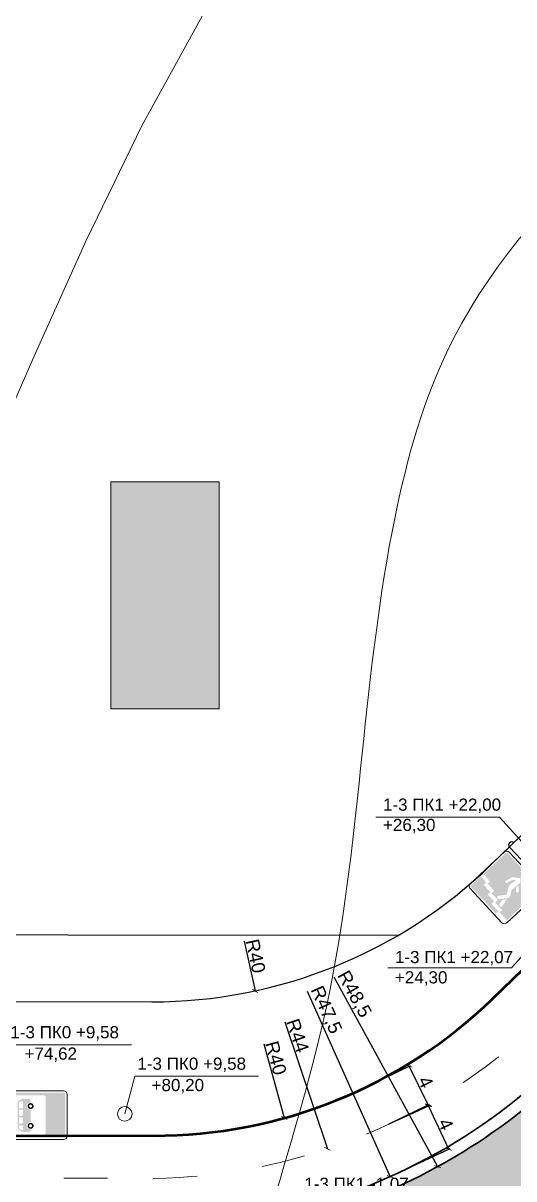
# Model space of a CAD drawing. Header units: millimetres. Extents: x -2123 to 34701, y -1286 to 835.
# Drawn here: x 1657.2 to 1697.5, y 33.5 to 128.4 of the extents above; entities that cross this region are included whole.
import ezdxf

# ---------------------------------------------------------------- set-up
doc = ezdxf.new("R2010")
doc.units = ezdxf.units.MM
doc.linetypes.add('ACAD_ISO03W100', pattern=[30, 12, -18])
doc.layers.get('0').update_dxf_attribs({"lineweight": 15})
for name, color, linetype, lineweight in [('вертикалка', 6, 'Continuous', 15), ('Горизонталі', 7, 'Continuous', 18), ('Дор. Розм.', 7, 'Continuous', 50), ('дорога', 126, 'Continuous', 25), ('поздовжній профіль', 250, 'Continuous', 15), ('Позначки Наталії Симочко_Ном._пера__7', 7, 'Continuous', 18), ('Інж. мережі', 205, 'Continuous', 18)]:
    doc.layers.add(name, color=color, linetype=linetype, lineweight=lineweight)
doc.layers.add('Озелення', color=7, linetype='Continuous', lineweight=15, true_color=0x2bad00)
doc.layers.add('Осі', color=164, linetype='Continuous')
doc.styles.get("Standard").update_dxf_attribs({"font": 'arial.ttf'})
doc.styles.add('СГЕНЕРИР_СТИЛЬ_1', font='arial.ttf')
doc.dimstyles.new('Переход', dxfattribs={"dimscale": 0.1, "dimtxt": 11, "dimasz": 4, "dimexe": 1.25, "dimexo": 0.625, "dimgap": 0.9, "dimtad": 1, "dimtxsty": 'Standard', "dimblk": 'ARCHTICK', "dimcen": 2.5, "dimadec": 0, "dimazin": 0, "dimtfac": 1, "dimtmove": 0, "dimatfit": 3, "dimldrblk": 'ARCHTICK', "dimfxl": 1, "dimarcsym": 0})
pattern_1 = [(90, (0, 0), (-1.796051224, 1.796051224), [0.4762500000000001, -3.115852448]), (45, (0, 0), (-1.79605122421383, 1.796051224213831), [0.4762500000000001, -2.06375]), (135, (0, 0), (-1.796051224213831, -1.79605122421383), [0.4762500000000001, -2.06375])]

# ---------------------------------------------------------------- blocks, each defined once
blk = doc.blocks.new('5-12')
h = blk.add_hatch(color=5)
h.paths.add_polyline_path([(0.5, 4.894950576990964, 0.4142135623730951), (0.2456631019273345, 4.640613678918299), (0.2456631019273345, -4.640613678918214, 0.4142135623730992), (0.5, -4.894950576990879), (6.499983898906009, -4.894950576990879, 0.4142135623730951), (6.754320796978674, -4.640613678918214), (6.754320796978674, 4.640613678918299, 0.4142135623730951), (6.499983898906009, 4.894950576990964)])
h.paths.add_polyline_path([(6.043735096034367, 3.609366697873412, -0.4142135623730395), (6.343735096034322, 3.3093666978734), (6.343735096034322, -1.778120723146855, -0.4142135623731091), (6.043735096034367, -2.078120723146867), (0.956248490522455, -2.078120723146867, -0.4142135623731131), (0.6562484905224438, -1.778120723146855), (0.6562484905224438, 3.309366697873429, -0.4142135623730673), (0.956248490522455, 3.609366697873412)], flags=16)
h = blk.add_hatch(color=7)
edge = h.paths.add_edge_path()
edge.add_arc((5.706236414701892, 1.181402915469988), 0.2, 0, 31.08905083365866)
edge.add_line((5.877509570295671, 1.28467685299995), (5.508920341347048, 1.895958284402581))
edge.add_arc((5.337647185753382, 1.792684346872619), 0.2, 31.08905083365881, 89.99999999999994)
edge.add_line((5.337647185753382, 1.992684346872607), (1.700036091874437, 1.992684346872607))
edge.add_arc((1.70003609187438, 1.692684346872624), 0.3, 90, 146.6948263805524)
edge.add_line((1.449308756969628, 1.857413832792929), (1.143020149299331, 1.391225731228587))
edge.add_arc((1.393747484204027, 1.226496245308254), 0.3, 146.6948263805526, 180)
edge.add_line((1.093747484204072, 1.226496245308254), (1.093747484204072, 0.3093742452612389))
edge.add_arc((1.293747484204061, 0.3093742452612389), 0.2, 180, 270)
edge.add_line((1.293747484204061, 0.1093742452612503), (1.432683529333473, 0.1093742452612503))
edge.add_arc((1.968745471567274, 0.1093742452612503), 0.5360619422338488, 0, 180, ccw=False)
edge.add_line((2.504807413801188, 0.1093742452612503), (4.276426988264006, 0.1093742452612503))
edge.add_arc((4.812488930497863, 0.1093742452612503), 0.5360619422338488, 0, 180, ccw=False)
edge.add_line((5.348550872731778, 0.1093742452612503), (5.706236414702004, 0.1093742452612503))
edge.add_arc((5.706236414701892, 0.3093742452612389), 0.2, 270, 360)
edge.add_line((5.906236414701937, 0.3093742452612389), (5.906236414701937, 1.181402915469988))
edge = h.paths.add_edge_path(flags=16)
edge.add_arc((5.262242449081611, 1.704748230365339), 0.1, 0, 89.99999999999979)
edge.add_line((5.262242449081611, 1.804748230365362), (4.572305846220899, 1.804748230365362))
edge.add_arc((4.572305846220899, 1.704748230365339), 0.1, 90, 180)
edge.add_line((4.472305846220876, 1.704748230365339), (4.472305846220876, 1.325153521316735))
edge.add_arc((4.572305846220899, 1.325153521316735), 0.1, 179.9999999999996, 270)
edge.add_line((4.572305846220899, 1.225153521316713), (5.436357166525738, 1.225153521316713))
edge.add_arc((5.436357166525738, 1.325153521316735), 0.1, 270, 360)
edge.add_line((5.53635716652576, 1.325153521316735), (5.362242449081577, 1.704748230365339))
edge = h.paths.add_edge_path(flags=16)
edge.add_arc((4.198191128776728, 1.325153521316735), 0.1, 270, 360)
edge.add_line((4.29819112877675, 1.325153521316735), (4.29819112877675, 1.704748230365339))
edge.add_arc((4.198191128776728, 1.704748230365339), 0.1, 0, 89.99999999999979)
edge.add_line((4.198191128776728, 1.804748230365362), (3.508254525916015, 1.804748230365362))
edge.add_arc((3.508254525916015, 1.704748230365339), 0.1, 90, 180)
edge.add_line((3.408254525915992, 1.704748230365339), (3.408254525915992, 1.325153521316735))
edge.add_arc((3.508254525916015, 1.325153521316735), 0.1, 179.9999999999996, 270)
edge.add_line((3.508254525916015, 1.225153521316713), (4.198191128776728, 1.225153521316713))
edge = h.paths.add_edge_path(flags=16)
edge.add_arc((3.085774317182938, 1.704748230365339), 0.1, 0, 89.99999999999979)
edge.add_line((3.085774317182938, 1.804748230365362), (2.395837714322226, 1.804748230365362))
edge.add_arc((2.39583771432234, 1.704748230365339), 0.1, 90, 180)
edge.add_line((2.295837714322317, 1.704748230365339), (2.295837714322317, 1.325153521316735))
edge.add_arc((2.39583771432234, 1.325153521316735), 0.1, 179.9999999999996, 270)
edge.add_line((2.39583771432234, 1.225153521316713), (3.085774317183052, 1.225153521316713))
edge.add_arc((3.085774317182938, 1.325153521316735), 0.1, 270, 360)
edge.add_line((3.185774317182962, 1.325153521316735), (3.185774317182962, 1.704748230365339))
edge = h.paths.add_edge_path(flags=16)
edge.add_arc((1.963686509721526, 1.325153521316735), 0.1, 270, 360)
edge.add_line((2.063686509721435, 1.325153521316735), (2.063686509721435, 1.704748230365339))
edge.add_arc((1.963686509721526, 1.704748230365339), 0.1, 0, 89.99999999999979)
edge.add_line((1.963686509721526, 1.804748230365362), (1.664695373440338, 1.804748230365362))
edge.add_arc((1.664695373440281, 1.704748230365339), 0.1, 90, 146.6948263805523)
edge.add_line((1.581119595138659, 1.75965805900546), (1.331723408227446, 1.380063349956856))
edge.add_arc((1.415299186529068, 1.325153521316735), 0.1, 146.6948263805524, 270)
edge.add_line((1.415299186529068, 1.225153521316741), (1.963686509721469, 1.225153521316741))
h = blk.add_hatch(color=7)
h.paths.add_polyline_path([(2.398548429518598, 0.1093742452612503, 1.000000115195436), (1.538942513616063, 0.1093742452612503, 1.000000115195436)])
h.paths.add_polyline_path([(1.741801073171586, 0.1093742452612503, -1), (2.195689869963018, 0.1093742452612503, -1)], flags=16)
h = blk.add_hatch(color=7)
h.paths.add_polyline_path([(5.242291888449074, 0.1093742452612503, 1.000000115195436), (4.382685972546653, 0.1093742452612503, 1.000000115195436)])
h.paths.add_polyline_path([(4.585544532102119, 0.1093742452612503, -1), (5.039433328893608, 0.1093742452612503, -1)], flags=16)
at = {"color": 5}
for p, q in [((6.499983898905952, 5.140613678918272), (0.5, 5.140613678918272)), ((0, 4.640613678918243), (0, -4.640613678918214)), ((6.999983898905952, -4.640613678918214), (6.999983898905952, 4.640613678918243)), ((0.5, -5.140613678918214), (6.499983898905952, -5.140613678918214))]:
    blk.add_line(p, q, dxfattribs=at)
for centre, start, end in [((0.5, 4.640613678918243), 90, 180), ((6.499983898905952, 4.640613678918243), 0, 90), ((0.5, -4.640613678918214), 180, 270), ((6.499983898905952, -4.640613678918214), 270, 0)]:
    blk.add_arc(centre, 0.5, start, end, dxfattribs=at)
blk = doc.blocks.new('5-17-1')
h = blk.add_hatch(color=5)
h.paths.add_polyline_path([(6.742321951674852, 3.040969985538652, 0.4142135623730873), (6.531317799336761, 3.2519741378768), (0.4500000000000455, 3.2519741378768, 0.4142135623730951), (0.2389958476618403, 3.040969985538652), (0.2389958476618403, -0.9311537544786574), (1.55422501593523, -0.9311537544786574), (1.55422501593523, -1.374509905309707), (2.786885955165416, -1.374509905309707), (2.786885955165416, -1.842089622484252), (4.019492969852194, -1.842089622484252), (4.019492969852194, -2.33430419652916), (5.350781883082163, -2.33430419652916), (5.350781883082163, -2.777273185003025), (6.742321951674852, -2.777273185003025)])
h.paths.add_polyline_path([(4.432734751254316, 2.35677256061956), (4.39615894382473, 2.225331986145931), (4.34495189118877, 2.159611698908918), (4.26448695931208, 2.137704248751049), (4.116259306998358, 2.195289141072805), (3.933380269849862, 2.275615082827187), (3.869475616945805, 2.342166906102193), (3.803637319104153, 2.488213135093587), (3.796324002085952, 2.590444463769017), (3.796324002085952, 2.656166814242908), (3.847526443551146, 2.75109634727795), (3.891420179169017, 2.809512775637813), (3.993829673269488, 2.853327675953607), (4.10355709555813, 2.860629471593767), (4.227911151882494, 2.816816634514963), (4.381527698618356, 2.663468609883409), (4.425421434236681, 2.53932983104994)], flags=16)
h.paths.add_polyline_path([(4.339791990972572, 1.911299066213757), (4.348470214571078, 1.864502788474737), (4.268126146266353, 0.4569470357712931, 0.1638511857774983), (4.318793470528931, 0.272291462378405), (4.714405672859356, -0.315239110366349, -0.3171317593734832), (4.705698922542865, -0.7185574036598723), (4.028840726957469, -1.642814150433935, -0.9004013949800036), (3.638167608579919, -1.441165853932375), (4.258868155078857, -0.5782736109231906, 0.312757229480403), (4.260420745881106, -0.4643281442135958), (3.660045845387799, 0.4272990782797593, -0.1845377866839044), (3.611715295146154, 0.6359266727112641), (3.749816371702422, 1.635243004536391), (3.408625976737198, 1.370248182363468), (3.374592853643889, 1.326245603471193), (3.358374803114088, 1.292725713004131), (3.164046683769242, 0.5329592482487442), (3.134167514748924, 0.4863427985413864), (3.072740553587664, 0.4470797225163779), (3.025144039848328, 0.4409986943853142), (2.960366292727258, 0.4498578995767844), (2.907515983338612, 0.4845146933363936), (2.880948093381107, 0.5241955857599124), (2.866706920036563, 0.5606918756317896), (2.871547987978715, 0.6303282289546246), (3.113088557470632, 1.572844876045564), (3.823652847561107, 2.172665747685812), (3.864392542296286, 2.188622822419347), (3.900853070454104, 2.192089060530804), (3.947730233632114, 2.176490989029957), (4.306803674488833, 1.947694566381869)], flags=16)
h.paths.add_polyline_path([(5.070952972597069, 0.8616853500479918), (5.094912616495889, 0.7771772269531425), (5.074143902846572, 0.6974516871573542), (5.013451671708481, 0.6336729059100891), (4.931986115750419, 0.6081609807637279), (4.845734164417763, 0.6320780237314239), (4.435027848253071, 0.9887824535586558), (4.454983650755707, 1.391113697851153)], flags=16)
h.paths.add_polyline_path([(4.725958299245007, -0.9184820207979101), (4.980450532256895, -1.996370831961939, -0.8553563221482448), (4.550592557219375, -2.073515355010272), (4.384411698692701, -1.421380616501721)], flags=16)
h.paths.add_polyline_path([(5.128882422697983, -2.78848722335033), (3.797647433999713, -2.78848722335033), (3.797647433999713, -2.320907506175785), (2.564986494781237, -2.320907506175785), (2.564986494781237, -1.853327788998342), (1.307682043189856, -1.853327788998342), (1.307682043189856, -1.387511917379868), (0.2389958476618403, -1.387511917379868), (0.2389958476618403, -3.040969985538538, 0.4142135623730948), (0.4500000000000455, -3.251974137876686), (5.119633126687858, -3.251974137876686)])
at = {"color": 5}
for p, q in [((0, 3.040969985538595), (0, -3.040969985538595)), ((6.531317799336761, 3.49096998553864), (0.4500000000000455, 3.490969985538583)), ((6.981317799336808, -3.040969985538595), (6.981317799336808, 3.040969985538595)), ((0.4500000000000455, -3.490969985538583), (6.531317799336761, -3.490969985538583))]:
    blk.add_line(p, q, dxfattribs=at)
for centre, start, end in [((0.4500000000000455, 3.040969985538595), 90, 180), ((6.531317799336761, 3.040969985538595), 0, 90), ((0.4500000000000455, -3.040969985538595), 180, 269.9999999999999), ((6.531317799336761, -3.040969985538595), 270, 0)]:
    blk.add_arc(centre, 0.45, start, end, dxfattribs=at)
blk = doc.blocks.new('_ArchTick')
at = {"color": 0, "linetype": 'ByBlock', "const_width": 0.15}
blk.add_lwpolyline([(-0.5, -0.5), (0.5, 0.5)], dxfattribs=at)
blk = doc.blocks.new('*D850')
at = {"layer": 'Defpoints', "color": 0, "lineweight": 20, "transparency": 16777216}
for p in [(1667.926582687471, 76.99387701231734), (1678.636402990566, 38.45429023358452)]:
    blk.add_point(p, dxfattribs=at)
at = {"layer": 'вертикалка', "color": 0, "lineweight": -2, "transparency": 16777216}
blk.add_line((1676.940149691997, 44.55830499282513), (1678.636402990566, 38.45429023358452), dxfattribs=at)
at = {"layer": 'вертикалка', "color": 0, "lineweight": -2, "transparency": 16777216, "xscale": 0.4, "yscale": 0.4, "zscale": 0.4, "rotation": 285.5301553531047}
blk.add_blockref('_ArchTick', (1678.636402990566, 38.45429023358452), dxfattribs=at)
at = {"layer": 'вертикалка', "color": 0, "lineweight": 20, "transparency": 16777216, "insert": (1677.943460722451, 43.38162968849616), "char_height": 1.1, "attachment_point": 5, "rotation": 285.5301553531047}
blk.add_mtext('R40', dxfattribs=at)
blk = doc.blocks.new('*D851')
at = {"layer": 'Defpoints', "color": 0, "lineweight": 20, "transparency": 16777216}
for p in [(1667.215190537236, 80.66527553970201), (1682.169793965426, 35.92227479078457)]:
    blk.add_point(p, dxfattribs=at)
at = {"layer": 'вертикалка', "color": 0, "lineweight": -2, "transparency": 16777216}
blk.add_line((1678.684786640831, 46.34914341910286), (1682.169793965426, 35.92227479078457), dxfattribs=at)
at = {"layer": 'вертикалка', "color": 0, "lineweight": -2, "transparency": 16777216, "xscale": 0.4, "yscale": 0.4, "zscale": 0.4, "rotation": 288.4813471853521}
blk.add_blockref('_ArchTick', (1682.169793965426, 35.92227479078457), dxfattribs=at)
at = {"layer": 'вертикалка', "color": 0, "lineweight": 20, "transparency": 16777216, "insert": (1679.736199043695, 45.22235345329449), "char_height": 1.1, "attachment_point": 5, "rotation": 288.4813471853522}
blk.add_mtext('R44', dxfattribs=at)
blk = doc.blocks.new('*D852')
at = {"layer": 'Defpoints', "color": 0, "lineweight": 20, "transparency": 16777216}
for p in [(1667.926582693973, 76.99387702758156), (1687.319147536471, 33.6328527052566)]:
    blk.add_point(p, dxfattribs=at)
at = {"layer": 'вертикалка', "color": 0, "lineweight": -2, "transparency": 16777216}
blk.add_line((1680.500449291617, 48.87919803621321), (1687.319147536471, 33.6328527052566), dxfattribs=at)
at = {"layer": 'вертикалка', "color": 0, "lineweight": -2, "transparency": 16777216, "xscale": 0.4, "yscale": 0.4, "zscale": 0.4, "rotation": 294.0958613730107}
blk.add_blockref('_ArchTick', (1687.319147536471, 33.6328527052566), dxfattribs=at)
at = {"layer": 'вертикалка', "color": 0, "lineweight": 20, "transparency": 16777216, "insert": (1682.020592485341, 47.31432035487489), "char_height": 1.1, "attachment_point": 5, "rotation": 294.0958613730107}
blk.add_mtext('R47,5', dxfattribs=at)
blk = doc.blocks.new('*D853')
at = {"layer": 'Defpoints', "color": 0, "lineweight": 20, "transparency": 16777216}
for p in [(1667.926582693976, 76.99387702758304), (1691.225621951311, 34.45677826465283)]:
    blk.add_point(p, dxfattribs=at)
at = {"layer": 'вертикалка', "color": 0, "lineweight": -2, "transparency": 16777216}
blk.add_line((1682.690845171108, 50.03873590716728), (1691.225621951311, 34.45677826465283), dxfattribs=at)
at = {"layer": 'вертикалка', "color": 0, "lineweight": -2, "transparency": 16777216, "xscale": 0.4, "yscale": 0.4, "zscale": 0.4, "rotation": 298.7110439843419}
blk.add_blockref('_ArchTick', (1691.225621951311, 34.45677826465283), dxfattribs=at)
at = {"layer": 'вертикалка', "color": 0, "lineweight": 20, "transparency": 16777216, "insert": (1684.333948546246, 48.60232893748025), "char_height": 1.1, "attachment_point": 5, "rotation": 298.71104398434187}
blk.add_mtext('R48,5', dxfattribs=at)
blk = doc.blocks.new('*D854')
at = {"layer": 'Defpoints', "color": 0, "lineweight": 20, "transparency": 16777216}
for p in [(1667.789769700265, 87.99403983019943), (1676.234152329034, 48.89554366961977)]:
    blk.add_point(p, dxfattribs=at)
at = {"layer": 'вертикалка', "color": 0, "lineweight": -2, "transparency": 16777216}
blk.add_line((1675.349685837326, 52.99072874713943), (1676.234152329034, 48.89554366961977), dxfattribs=at)
at = {"layer": 'вертикалка', "color": 0, "lineweight": -2, "transparency": 16777216, "xscale": 0.4, "yscale": 0.4, "zscale": 0.4, "rotation": 282.1873835493853}
blk.add_blockref('_ArchTick', (1676.234152329034, 48.89554366961977), dxfattribs=at)
at = {"layer": 'вертикалка', "color": 0, "lineweight": 20, "transparency": 16777216, "insert": (1676.282678708758, 51.75755313210976), "char_height": 1.1, "attachment_point": 5, "rotation": 282.18738354938534}
blk.add_mtext('R40', dxfattribs=at)
blk = doc.blocks.new('столб')
at = {"layer": 'поздовжній профіль', "color": 160}
for points in [[(-500, 0, 0, 0, 0), (-999.927872557193, 0, 350, 0, 0), (-1699.927872557193, 0, 0, 0, 0)], [(500, 0, 0, 0, 0), (999.927872557193, 0, 350, 0, 0), (1699.927872557193, 0, 0, 0, 0)]]:
    blk.add_lwpolyline(points, format="xyseb", dxfattribs=at)
blk.add_circle((0, 0), 500, dxfattribs=at)
blk = doc.blocks.new('*D1102')
at = {"layer": 'Defpoints', "color": 0, "transparency": 16777216}
for p in [(1690.486341629194, 39.46330057640967), (1687.147172189443, 37.90673970031423), (1688.813318096323, 34.33248598505122)]:
    blk.add_point(p, dxfattribs=at)
at = {"layer": 'Інж. мережі', "color": 0, "lineweight": -2, "transparency": 16777216}
for p, q in [((1687.20381980067, 37.93314610374807), (1690.599636851647, 39.51611338327712)), ((1692.152487536073, 35.88904686114665), (1690.486341629194, 39.46330057640967)), ((1688.869965707549, 34.35889238848506), (1692.265782758527, 35.9418596680141))]:
    blk.add_line(p, q, dxfattribs=at)
at = {"layer": 'Інж. мережі', "color": 0, "lineweight": -2, "transparency": 16777216, "xscale": 0.4, "yscale": 0.4, "zscale": 0.4}
for p, rotation in [((1690.486341629194, 39.46330057640967), 114.9926790397832), ((1692.152487536073, 35.88904686114665), 294.9926790397832)]:
    blk.add_blockref('_ArchTick', p, dxfattribs=dict(at, rotation=rotation))
at = {"layer": 'Інж. мережі', "color": 0, "transparency": 16777216, "insert": (1691.899486121595, 37.94657528994026), "char_height": 1.1, "attachment_point": 5, "rotation": 294.9926790397832}
blk.add_mtext('4', dxfattribs=at)
blk = doc.blocks.new('*D1103')
at = {"layer": 'Defpoints', "color": 0, "transparency": 16777216}
for p in [(1688.882791144544, 42.72429306437573), (1685.57745158493, 41.09893548618174), (1687.147172189443, 37.90673970031435)]:
    blk.add_point(p, dxfattribs=at)
at = {"layer": 'Інж. мережі', "color": 0, "lineweight": -2, "transparency": 16777216}
for p, q in [((1685.633537431064, 41.12651496883404), (1688.994962836813, 42.77945202968033)), ((1690.452511749057, 39.53209727850833), (1688.882791144544, 42.72429306437573)), ((1687.203258035578, 37.93431918296665), (1690.564683441326, 39.58725624381293))]:
    blk.add_line(p, q, dxfattribs=at)
at = {"layer": 'Інж. мережі', "color": 0, "lineweight": -2, "transparency": 16777216, "xscale": 0.4, "yscale": 0.4, "zscale": 0.4}
for p, rotation in [((1688.882791144544, 42.72429306437573), 116.1850502143895), ((1690.452511749057, 39.53209727850833), 296.1850502143895)]:
    blk.add_blockref('_ArchTick', p, dxfattribs=dict(at, rotation=rotation))
at = {"layer": 'Інж. мережі', "color": 0, "transparency": 16777216, "insert": (1690.241970511219, 41.41060907380131), "char_height": 1.1, "attachment_point": 5, "rotation": 296.18505021438955}
blk.add_mtext('4', dxfattribs=at)

msp = doc.modelspace()

# ---------------------------------------------------------------- hatches: boundary and pattern name
at = {"layer": 'Озелення', "lineweight": 20}
h = msp.add_hatch(dxfattribs=at)
h.set_pattern_fill('GRASS', color=0, scale=0.1)
h.set_pattern_definition(pattern_1)
h.paths.add_polyline_path([(1756.897216140887, 119.655692421803), (1756.893337617074, 119.7047052049948, -0.1757645795994529), (1748.024904132563, 87.48546887727417, 0.6572729925344803), (1748.978836673935, 85.91680125173589, -0.001482478289412836), (1749.313833672033, 85.96248922181717), (1749.340561067209, 86.89286598105623, -0.985742324745355), (1748.340767256861, 86.90722380603711, -1.014463896798109), (1749.340561067209, 86.89286598105623), (1749.408760735868, 89.26688658020728, -1), (1749.908554546215, 89.25252875523383), (1749.815898340162, 86.02717962766131, -0.004228276941783014), (1750.773799236175, 86.13806614940492), (1750.189895311413, 86.80004267758146, -0.4142135623730637), (1750.214970217509, 87.20018733777856), (1753.088481191645, 89.73480037045566, -0.4142135623730865), (1753.488625851843, 89.70972546435961), (1756.022979598074, 86.83650844533202, -0.3843282112113813), (1756.018790455957, 86.45679374001517, -0.003695114596083283), (1756.861477178952, 86.46286630521092), (1759.485003827928, 86.45988073885486)])
h.paths.add_polyline_path([(1700.621628885383, 38.81902396214475, 0.01592868445971345), (1700.630078022225, 38.88215969431673), (1699.96663432449, 39.34087778347627, -0.2462679119835338), (1700.182276243275, 38.9296108608487, -1), (1699.182276243275, 38.9296108608487, -0.6047913781370197), (1699.96663432449, 39.34087778347627), (1699.189374392166, 39.87829066742325, 0.05835682708500824), (1698.994614367056, 39.75106014375189, -0.1147066912505186), (1679.38073827091, 29.86583525305679, 0.1658264979886013), (1678.836231566766, 29.51906045869492), (1687.000371888717, 29.51286304394037), (1686.991461205248, 31.09320133300857, -1), (1687.491453257363, 31.09602052112528), (1687.500381976856, 29.51248348531259), (1699.848526202968, 29.50310998507859, -0.04106887936483984)])
h.paths.add_polyline_path([(1699.848526202968, 29.50310998507859), (1687.500381976856, 29.51248348531259), (1687.504844400882, 28.72105827357056, -1.002823184483385), (1688.504836452998, 28.72387746167988, -0.9971847634487635), (1687.504844400882, 28.72105827357056), (1687.518235544402, 26.34609602602353, -1), (1687.018243492287, 26.3432768379068), (1687.000371888717, 29.51286304394038), (1678.836231566766, 29.51906045869492, 0.04468448167631756), (1678.737618981388, 29.3704145464817), (1678.740165608276, 28.91876210091588, -1.002823184483385), (1679.740157660392, 28.9215812890252, -0.9971847634487635), (1678.740165608276, 28.91876210091588), (1678.743045824642, 28.40794649177828, 0.1864302995027436), (1679.29681143509, 27.94673759905911, -0.09209973847157601), (1694.763511203982, 19.30523017987117), (1697.890034569954, 16.70797342007103, -0.4878743602003563), (1698.149957067937, 17.00417620276831), (1701.267067172034, 16.82550518560953, -0.0561267853096608)])
h.paths.add_polyline_path([(1768.621192083501, -30.73798149330341), (1767.450640094536, -30.34110062337489), (1761.097285051088, -27.54197443590547), (1756.840537267661, -27.53712939040685, -0.009463268208106146), (1754.683497431407, -27.49599854588591, 0.02596084659762726), (1754.579734035862, -27.49744283706765), (1754.19699470677, -28.27430228765463, -0.7938106273654079), (1755.145514719689, -28.49527694233529, -1), (1754.145514719689, -28.49527694233529, -0.1149448941204122), (1754.19699470677, -28.27430228765463), (1753.814255377678, -29.05116173824182, 0.06675311254736752), (1753.99008426287, -29.25053247278407, -0.1068398715262669), (1766.697212617695, -46.05284010888613), (1769.842601897027, -46.40607140675593)])
h.paths.add_polyline_path([(1768.372692104243, -27.55025533014381), (1761.097285051088, -27.5419744359055), (1767.450640094537, -30.34110062337534), (1768.621192083501, -30.73798149330345)], flags=17)
h.paths.add_polyline_path([(1679.697710111562, 26.32866459007232), (1685.887341762312, 26.32866459007232), (1685.887341762312, 30.45008341681174), (1679.697710111562, 30.45008341681174)], flags=9)
at = {"layer": 'Озелення', "lineweight": 20, "true_color": 0xffffff}
h = msp.add_hatch(color=7, dxfattribs=at)
h.dxf.hatch_style = 1
h.paths.add_polyline_path([(1664.396859908622, 90.73045331977482), (1673.288201796968, 90.73045331977482), (1673.288201796968, 72.0619153935113), (1664.396859908622, 72.0619153935113)])
at = {"layer": 'Озелення', "lineweight": 20}
h = msp.add_hatch(dxfattribs=at)
h.set_pattern_fill('GRASS', color=0, scale=0.1)
h.set_pattern_definition(pattern_1)
h.paths.add_polyline_path([(1595.840527612865, 42.07588739759727), (1581.27562298603, 42.0924620799622), (1581.034865192492, 40.81887236003539), (1580.766125367724, 39.29036688806982), (1580.515033114352, 37.74379040179976), (1580.418358553043, 37.09343439876817), (1598.83483573551, 37.07247667340469), (1598.837111709443, 39.07247537922043, 0.4142135623730628)])
h.paths.add_polyline_path([(1581.27562298603, 42.0924620799622), (1579.534913069297, 42.09444298644243), (1579.529223134465, 37.0944462239793), (1580.418358553043, 37.09343439876817), (1580.515033114352, 37.74379040179983), (1580.766125367724, 39.29036688807133), (1581.034865192492, 40.81887236003654)])
h.paths.add_polyline_path([(1624.829990124075, 21.02979253242108), (1625.027928163246, 22.04265954650545), (1579.512153329968, 22.09445593659004), (1579.506463395136, 17.09445917412685), (1624.744996078389, 17.04297828021845)])
h.paths.add_polyline_path([(1649.878489118475, 19.43560101017647, -0.4145469103893846), (1652.385625572191, 21.93988599693703), (1640.351484767407, 21.96541128564276), (1639.373963702468, 20.48252142546304, -0.2521436408810043), (1639.64373757104, 19.98157162539547, -1), (1638.443737570795, 19.98157162539547, -0.5972608370975767), (1639.373963702468, 20.48252142546304), (1640.390882127695, 22.02517669447649), (1625.027928163246, 22.04265954650546), (1624.829990124075, 21.02979253242106), (1624.744996078389, 17.04297828021845), (1651.751270101791, 17.01224547246816, -0.3413728641751107)])
h.paths.add_polyline_path([(1660.4488594667, 22.00235096378499), (1640.390882127695, 22.02517669447648), (1640.351484767407, 21.96541128564276), (1652.385625572189, 21.93988599693704, 0.4145469103891813), (1649.878489118475, 19.43560101017647, 0.3413728641751126), (1651.751270101791, 17.01224547246816), (1660.625493973457, 17.00214671482597, -0.2963597312968839), (1660.47576963035, 17.22974714150873)])
h.paths.add_polyline_path([(1663.815447829756, 19.99851852921729), (1663.817723803606, 21.9985172377422), (1660.948870623035, 22.00178195725935), (1660.962370538946, 19.6075285771651, -1.002823184483385), (1661.962362591061, 19.61034776527441, -0.9971847634487635), (1660.962370538946, 19.6075285771651), (1660.975761682465, 17.23256632961806, -0.2999658788220202), (1660.825585971639, 17.00194961379125, 0.4128912616539173)])
h.paths.add_polyline_path([(1801.301741925012, -172.3394040597884, 0.4142135623742483), (1798.075965676096, -169.5836160432674), (1800.57058930856, -201.3328185710271), (1801.096177273615, -201.4214495065595), (1802.04225868886, -201.5795614177667), (1802.987898912017, -201.7361862495366), (1803.619677732356, -201.8398916028161)])
h.paths.add_polyline_path([(1777.388932515855, -171.3784444577595), (1777.152702404389, -171.3970057182587, 0.4142135623731313), (1774.396914387866, -174.6227819671629), (1776.131072405758, -196.6934997335335), (1776.357472922433, -196.7417250112505), (1777.313492195898, -196.9435509287183), (1778.269188958451, -197.1435098117292), (1779.224557909588, -197.3416166895788), (1779.238471914783, -197.3444761638568)])
h.paths.add_polyline_path([(1779.238473776919, -197.3445023067274), (1778.269188958461, -197.1435098117263), (1777.313492195912, -196.9435509287264), (1776.357472922441, -196.7417250112592), (1776.131072405759, -196.6934997335371), (1776.703606151197, -203.980165987078), (1779.694388283704, -203.7451718709034)])
h.paths.add_polyline_path([(1994.689281569543, 21.69218810017161), (1940.411921768161, 21.75395506996495), (1940.409645794227, 19.75395636320692, 0.4142135623730533), (1943.406229890805, 16.75054434483016), (1994.683591634711, 16.69219133770849)])
h.paths.add_polyline_path([(1994.712041308872, 41.69217515002355), (1907.34063927378, 41.79160273115882), (1903.632291419732, 41.0035446641875), (1898.312338477461, 40.06222691360216), (1892.865372631135, 39.01845206865551), (1890.064954366063, 38.3692008838835), (1887.197616271515, 37.58760460322569), (1884.807485352019, 36.81724194211058), (1994.70635137404, 36.69217838756042)])

# ---------------------------------------------------------------- linework, layer by layer
at = {"layer": 'вертикалка', "color": 7, "lineweight": 20, "true_color": 0xffffff}
msp.add_lwpolyline([(1664.396859908622, 90.73045331977482), (1673.288201796968, 90.73045331977482), (1673.288201796968, 72.0619153935113), (1664.396859908622, 72.0619153935113)], close=True, dxfattribs=at)
at = {"layer": 'Горизонталі'}
msp.add_lwpolyline([(1653.685033606618, 90.98089008111242), (1657.986650680978, 100.8052326635388), (1662.346051655312, 110.5008051927415), (1666.968111599843, 120.0106032289012), (1672.057705488577, 129.2776223427602)], dxfattribs=at)
at = {"layer": 'Горизонталі', "lineweight": 20}
msp.add_spline([(1931.631427146377, -118.8683969823905), (1873.45672819218, -122.1082435199005), (1832.047125724572, -120.3526937916595), (1801.680096051509, -112.8288885555521), (1782.3556060734, -107.0606491371873), (1750.733737454381, -98.53367147854988), (1722.332000077395, -83.81415098076741), (1688.834857055098, -41.43624421802451), (1674.270751588278, -14.75391240814861), (1671.760031058954, 1.246631015721505), (1682.143617021209, 47.82902732399225), (1687.484294065149, 86.62068366639141), (1691.959124795033, 101.3254518678787), (1724.477350669104, 131.4930827286798), (1762.004548542615, 152.0556766972368), (1794.128356049975, 172.8715185430647), (1881.484903840049, 208.7841725590861)], degree=3, dxfattribs=at)
at = {"layer": 'Дор. Розм.', "color": 18, "true_color": 0x000000}
msp.add_lwpolyline([(1653.834800077323, 37.00988738793729), (1667.881063207093, 36.99390291261444, 0.1949469587199396), (1695.742995354805, 48.24936125155766), (1735.864023709254, 87.07496160724266, 0.2237161825542941), (1747.924231607423, 118.9587658662092), (1741.720749315511, 197.7581210961721, -0.05854578796318227), (1742.079091785045, 207.0865691762416), (1745.585149648075, 229.4730285685212)], format="xyb", dxfattribs=at)
at = {"layer": 'дорога'}
msp.add_line((1700.37641571688, 57.25180573573834), (1697.121721723448, 60.71149748633002), dxfattribs=at)
at = {"layer": 'дорога', "color": 18, "true_color": 0x000000}
msp.add_lwpolyline([(1579.541740991096, 48.09443910139814), (1667.744250221608, 47.99406573049454, 0.194946958708766), (1695.606182367598, 59.24952406943812), (1743.813039876374, 105.8998782803087)], format="xyb", dxfattribs=at)
msp.add_lwpolyline([(1579.547999919411, 53.59443554010758), (1687.992778522893, 53.47102671557067)], dxfattribs=at)
at = {"layer": 'дорога', "color": 18, "lineweight": 30, "true_color": 0x000000}
for points in [[(1675.272400061425, 30.06532528500713, 0.151143282537615), (1700.488291594972, 42.4108593035883, -0.7376349663082122), (1702.150550568351, 41.46841111014379, -0.007964437775606764), (1702.150550568351, 41.46841111014379, 0.1275647342105591), (1703.210228485207, 13.37142693379106, -0.7427752129518476), (1701.613405975213, 12.31486969363836), (1694.124515192033, 18.53602013267187, 0.1131064561562237), (1675.18674277562, 28.10665860713998, -0.8184829870475225), (1675.272400061414, 30.06532528500534, -0.02475968508401114)], [(1679.38073827091, 29.86583525305675, 0.1147066912505145), (1698.994614367056, 39.75106014375122, -0.6955513679509631), (1700.621628885383, 38.81902396214377, 0.1007010662456124), (1701.435989113608, 16.10426580938603, -0.7216936778801435), (1699.824843571099, 15.10069428957085), (1694.763511210182, 19.30523017472133, 0.09209973851347107), (1679.29681143509, 27.94673759905909, -0.751304687875665)]]:
    msp.add_lwpolyline(points, format="xyb", close=True, dxfattribs=at)
at = {"layer": 'дорога'}
msp.add_arc((1697.303810762952, 60.88279717019486), 0.2500000000000227, 43.25123857396247, 223.2512385739624, dxfattribs=at)
at = {"layer": 'Осі', "color": 18, "linetype": 'ACAD_ISO03W100', "lineweight": 20, "ltscale": 0.3, "true_color": 0x000000}
for points in [[(1579.525240180078, 33.59444848645597), (1667.87708025256, 33.49390517889044, 0.1798568950846558), (1698.529208636702, 45.3805968508089), (1718.37753850176, 64.58806372480133)], [(1675.240417877572, 30.05978586450853, 0.1513650801156201), (1700.489694109486, 42.41217730007101), (1709.424224322837, 50.79212081775101)]]:
    msp.add_lwpolyline(points, format="xyb", dxfattribs=at)
at = {"layer": 'Позначки Наталії Симочко_Ном._пера__7', "color": 7, "linetype": 'Continuous', "lineweight": 18}
for points in [[(1699.477424878183, 59.66685034649331), (1696.296738873498, 63.16136071646915), (1686.145685165811, 63.16063035097895)], [(1700.459661793222, 54.29396600940876), (1697.278975788537, 50.79945563943292), (1687.127922080849, 50.80018600492312)], [(1653.601335921802, 38.60640119466356), (1655.932736393095, 44.46215899902276), (1666.083790100783, 44.46142863353234)], [(1665.533992465298, 38.7890855688), (1666.366228345351, 41.87878567836455), (1676.517282053039, 41.87805531287412)]]:
    msp.add_lwpolyline(points, dxfattribs=at)

# ---------------------------------------------------------------- block references
at = {"color": 0, "linetype": 'Continuous'}
for name, p, xscale, yscale, zscale, rotation in [('5-17-1', (1695.304812517873, 59.00234530690457), 0.63, 0.63, 0.63, 312.9281816981924), ('5-12', (1657.866206381652, 36.68696690358411), 0.5702400000002614, 0.5702400000002614, 0.5702400000002614, 90.01059005294961)]:
    msp.add_blockref(name, p, dxfattribs=dict(at, xscale=xscale, yscale=yscale, zscale=zscale, rotation=rotation))
at = {"color": 0, "xscale": 0.001200000000244472, "yscale": 0.001200000000244472, "zscale": 0.001200000000244472, "rotation": 180.7039103117132}
msp.add_blockref('столб', (1665.533992465298, 38.78908556880015), dxfattribs=at)

# ---------------------------------------------------------------- texts
at = {"layer": 'Позначки Наталії Симочко_Ном._пера__7', "color": 7, "linetype": 'Continuous', "lineweight": 18, "attachment_point": 1, "style": 'СГЕНЕРИР_СТИЛЬ_1'}
for s, insert, char_height in [('\\A1;1-3 ПК1 +22,00\\P+26,30\\P  ', (1686.736098288833, 64.69953802340964), 1.000000000000001), ('\\A1;1-3 ПК1 +22,07\\P+24,30\\P  ', (1687.718335203871, 52.17682835495529), 1.000000000000001), ('\\A1;1-3 ПК1 -1,07\\P-1,30\\P  ', (1680.275918244007, 33.5494587055301), 1)]:
    msp.add_mtext(s, dxfattribs=dict(at, insert=insert, char_height=char_height))
at = {"layer": 'Позначки Наталії Симочко_Ном._пера__7', "color": 7, "linetype": 'Continuous', "lineweight": 18, "char_height": 1, "attachment_point": 1, "line_spacing_factor": 1.053333609454742, "style": 'СГЕНЕРИР_СТИЛЬ_1'}
for s, insert in [('\\A1;1-3 ПК0 +9,58\\P   +74,62', (1656.136261096657, 46.00033630596303)), ('\\A1;1-3 ПК0 +9,58\\P   +80,20', (1666.569753048914, 43.41696298530505))]:
    msp.add_mtext(s, dxfattribs=dict(at, insert=insert))

# ---------------------------------------------------------------- dimensions: what is measured, and where the dimension line sits
at = {"layer": 'вертикалка', "color": 5, "lineweight": 20}
for center, mpoint, picture, middle in [((1667.789769700265, 87.99403983019943), (1676.234152329034, 48.89554366961977), '*D854', (1675.645734602393, 51.61998774531855)), ((1667.926582687471, 76.99387701231734), (1678.636402990566, 38.45429023358452), '*D850', (1677.315621673101, 43.20715860668611)), ((1667.926582693973, 76.99387702758156), (1687.319147536471, 33.6328527052566), '*D852', (1681.33704066766, 47.00861210294192)), ((1667.926582693976, 76.99387702758304), (1691.225621951311, 34.45677826465283), '*D853', (1683.675237034352, 48.241529874516))]:
    dim = msp.add_radius_dim(center=center, mpoint=mpoint, dimstyle='Переход', dxfattribs=at)
    dim.commit()
    dim.dimension.update_dxf_attribs({"geometry": picture, "text_midpoint": middle, "dimtype": 164})
dim = msp.add_radius_dim(center=(1667.215190537236, 80.66527553970201), mpoint=(1682.169793965426, 35.92227479078457), text='R44', dimstyle='Переход', dxfattribs=at)
dim.commit()
dim.dimension.update_dxf_attribs({"geometry": '*D851', "text_midpoint": (1679.129205824852, 45.01947607092256), "dimtype": 164})
at = {"layer": 'Інж. мережі'}
for p1, p2, distance, picture, middle in [((1687.147172189443, 37.90673970031426), (1685.57745158493, 41.09893548618167), -3.6833485935140002, '*D1103', (1690.241970511219, 41.41060907380131)), ((1688.813318096323, 34.33248598505131), (1687.147172189443, 37.90673970031426), -3.684146347304616, '*D1102', (1691.899486121595, 37.94657528994026))]:
    dim = msp.add_aligned_dim(p1=p1, p2=p2, distance=distance, text='4', dimstyle='Переход', dxfattribs=at)
    dim.commit()
    dim.dimension.update_dxf_attribs({"geometry": picture, "text_midpoint": middle})

doc.saveas('drawing.dxf')
